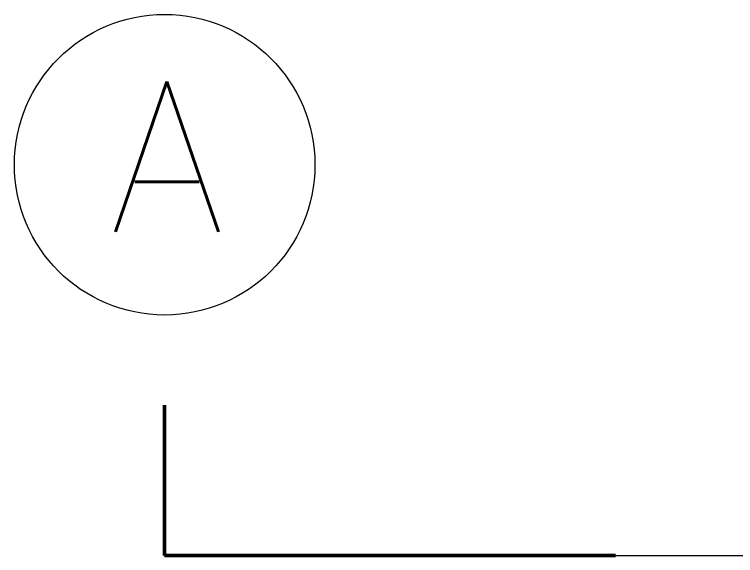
# Model space of a CAD drawing. Extents: x 1009 to 1343, y -172900 to 201.
# Drawn here: x 1306.66 to 1309.06, y 133.855 to 135.655 of the extents above; entities that cross this region are included whole.
import ezdxf

# ---------------------------------------------------------------- set-up
doc = ezdxf.new("R2010")
doc.units = 0
doc.header["$LTSCALE"] = 0.5
doc.linetypes.add('CENTER', pattern=[50.8, 31.75, -6.35, 6.35, -6.35])
for name, color, linetype, lineweight in [('Detalles 01', 8, 'CONTINUOUS', 9), ('Punta 02', 11, 'CONTINUOUS', 20), ('Punta 05', 52, 'CONTINUOUS', 50)]:
    doc.layers.add(name, color=color, linetype=linetype, lineweight=lineweight)
doc.styles.add('Texto 5 mm', font='simplex.shx', dxfattribs={"height": 0.5})

msp = doc.modelspace()

# ---------------------------------------------------------------- linework, layer by layer
at = {"layer": 'Detalles 01', "linetype": 'CENTER', "ltscale": 0.1}
msp.add_line((1308.6595, 133.8547), (1317.0499, 133.8547), dxfattribs=at)
at = {"layer": 'Punta 02'}
msp.add_circle((1307.1595, 135.1547), 0.5, dxfattribs=at)
at = {"layer": 'Punta 05'}
for p, q in [((1307.1595, 133.8547), (1307.1595, 134.3547)), ((1308.6595, 133.8547), (1307.1595, 133.8547))]:
    msp.add_line(p, q, dxfattribs=at)

# ---------------------------------------------------------------- texts
at = {"layer": 'Punta 05', "insert": (1306.9743, 135.4315), "char_height": 0.5, "width": 0.399865, "attachment_point": 1, "style": 'Texto 5 mm'}
msp.add_mtext('A', dxfattribs=at)

doc.saveas('drawing.dxf')
